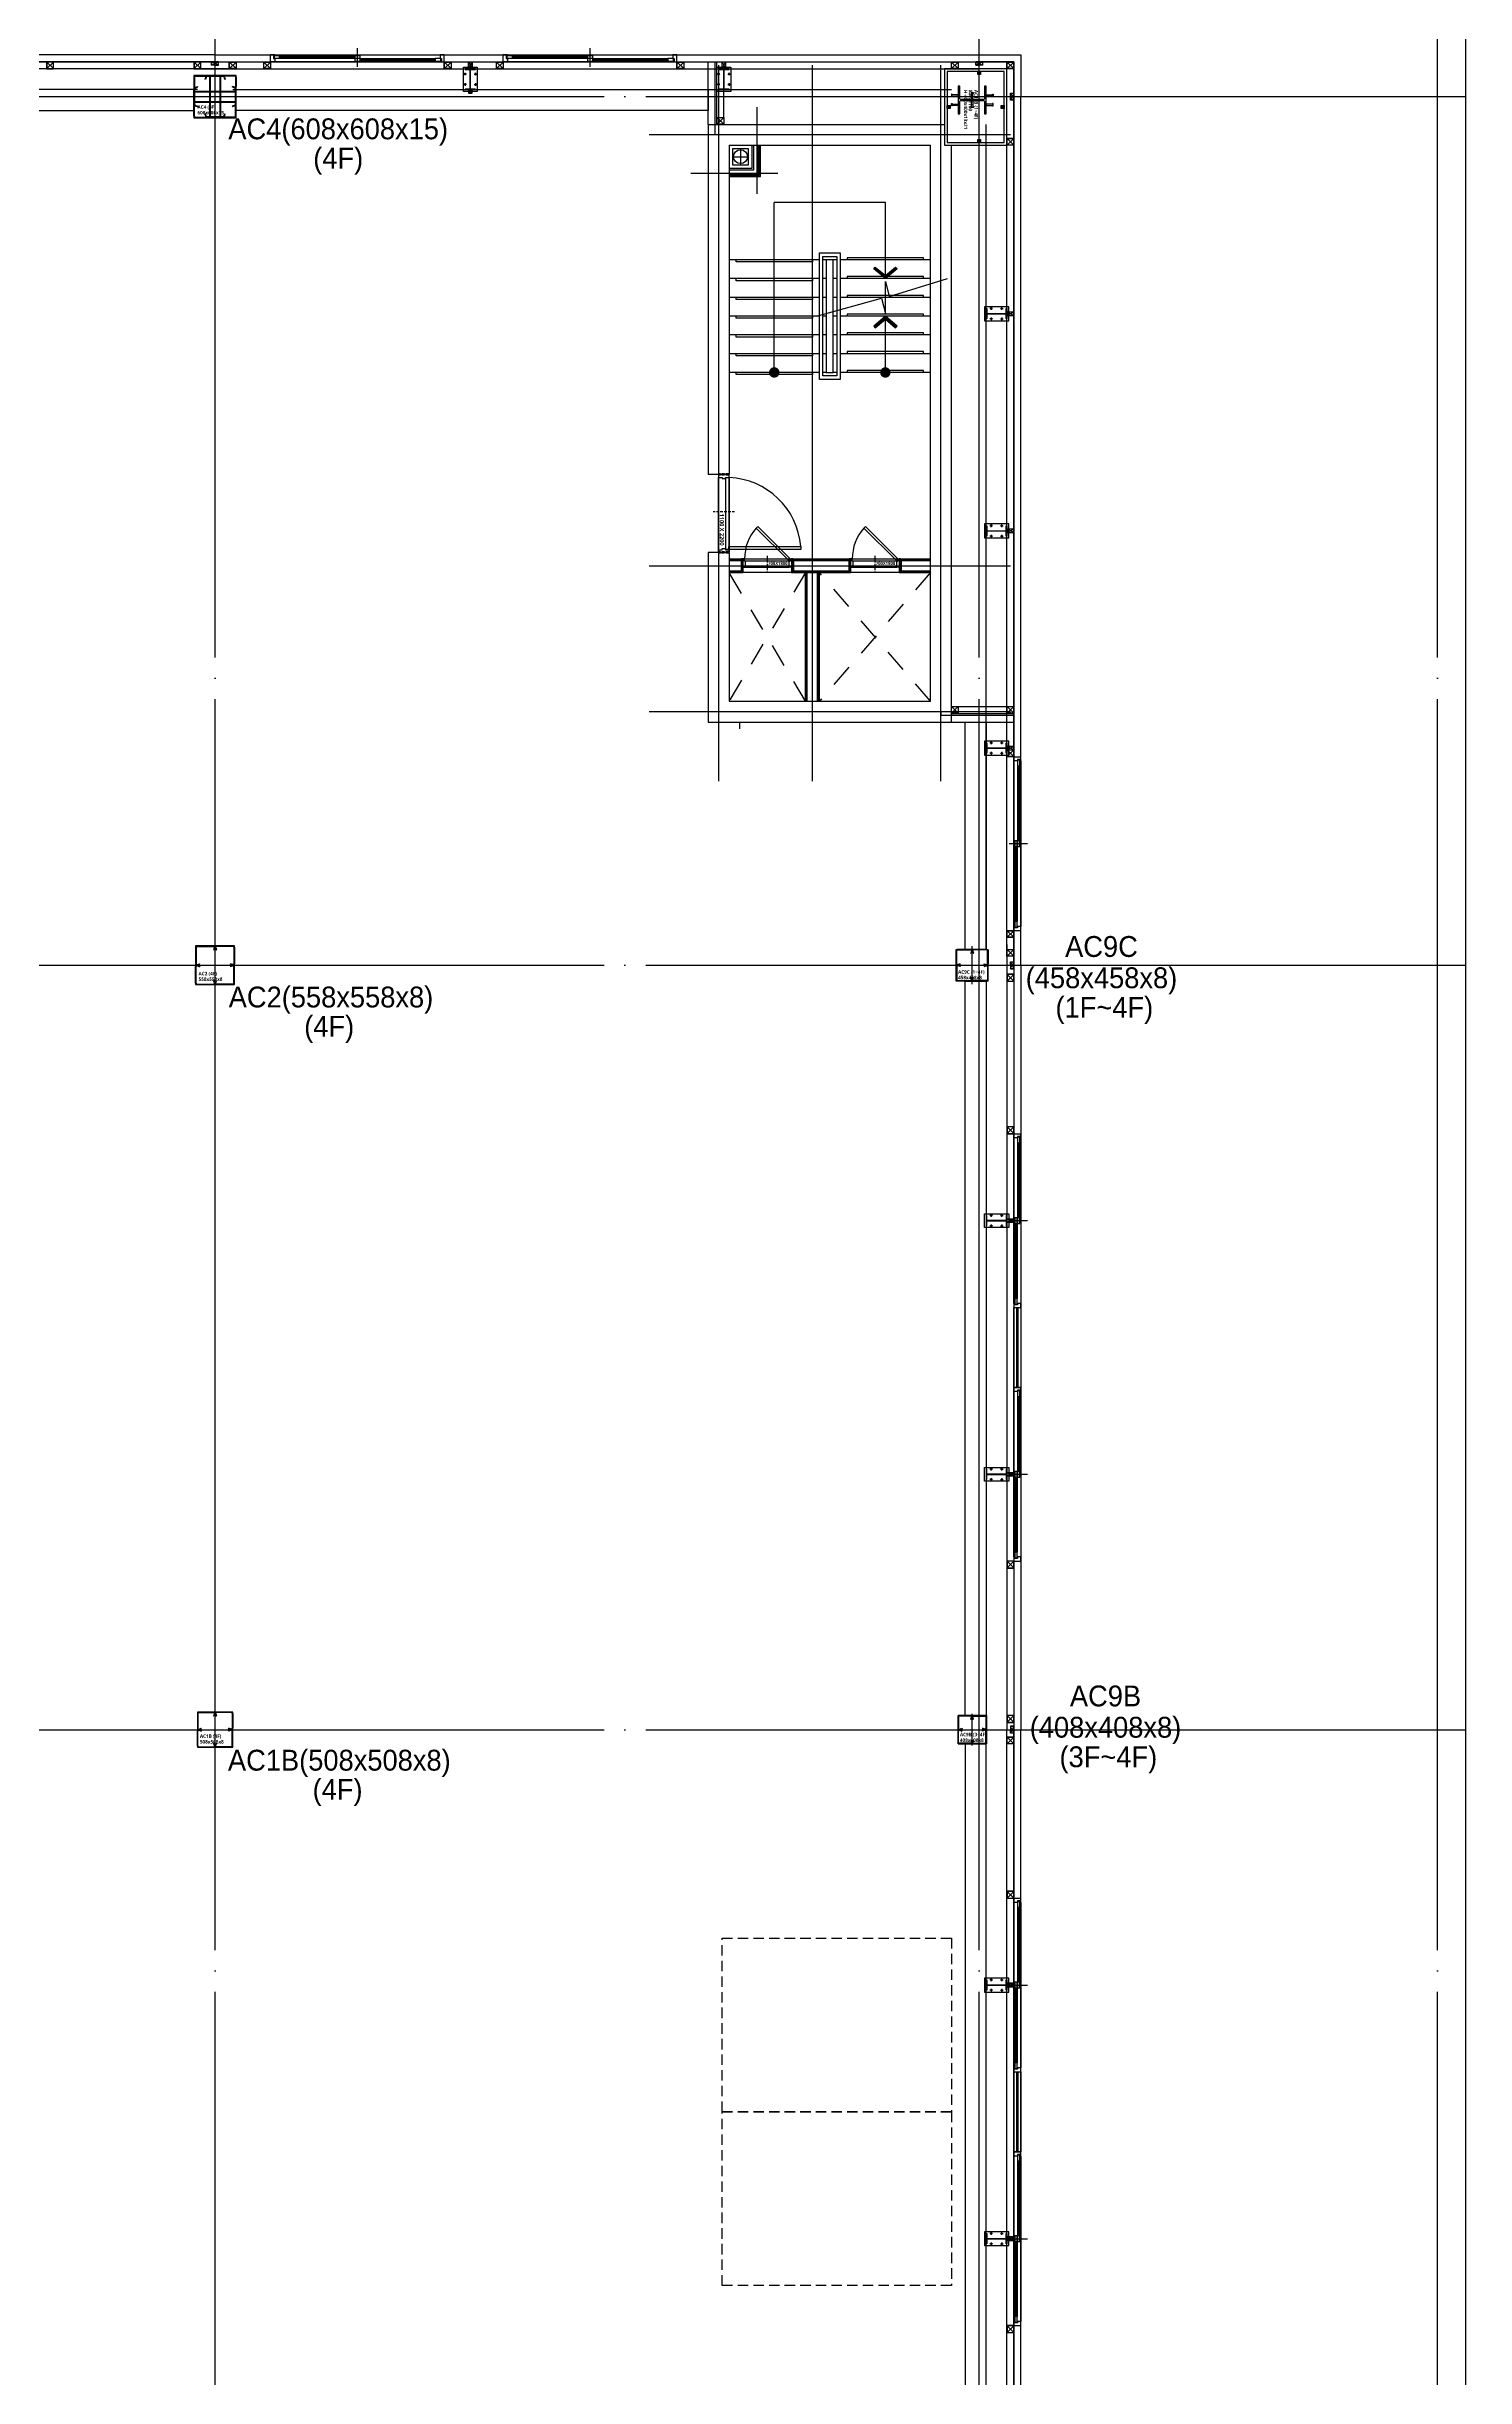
# Model space of a CAD drawing. Header units: millimetres. Extents: x -47382 to 204618, y -51045 to 127155.
# Drawn here: x 121575 to 142000, y 31051 to 64590 of the extents above; entities that cross this region are included whole.
import ezdxf
from ezdxf.enums import TextEntityAlignment as Align

# ---------------------------------------------------------------- set-up
doc = ezdxf.new("R2010")
doc.units = ezdxf.units.MM
doc.header["$LTSCALE"] = 300
doc.header["$MEASUREMENT"] = 0
for name, pattern in [('CEN', [62, 60, -1, 0, -1]), ('DASHED', [0.75, 0.5, -0.25]), ('HID', [2, 1.1, -0.9]), ('HIDDEN2', [0.1875, 0.125, -0.0625])]:
    doc.linetypes.add(name, pattern=pattern)
doc.layers.get('0').update_dxf_attribs({"linetype": 'CONTINUOUS'})
doc.layers.get('Defpoints').update_dxf_attribs({"color": 153, "linetype": 'CONTINUOUS'})
for name, color, linetype in [('1', 7, 'CONTINUOUS'), ('6', 6, 'CONTINUOUS'), ('A-CEN', 1, 'CEN'), ('A-CODE-DRAIN', 6, 'CONTINUOUS'), ('A-DOOR', 4, 'CONTINUOUS'), ('A-DOOR-JAMB', 4, 'CONTINUOUS'), ('A-DOOR-SILL', 8, 'CONTINUOUS'), ('A-DOOR-SWING', 8, 'CONTINUOUS'), ('A-FLOR-FLIN-TYP2', 8, 'CONTINUOUS'), ('A-FLOR-GW', 6, 'CONTINUOUS'), ('A-FLOR-PANL', 6, 'CONTINUOUS'), ('A-FLOR-STRA-ETC', 7, 'CONTINUOUS'), ('A-FLOR-STRA-MAIN', 4, 'CONTINUOUS'), ('A-FLOR-STRA-SUB', 9, 'CONTINUOUS'), ('A-FLOR-STUD', 9, 'CONTINUOUS'), ('A-PS-HID', 5, 'HID'), ('A-ST-AXIS-CEN', 252, 'CEN'), ('A-ST-COL', 2, 'CONTINUOUS'), ('A-ST-CONC', 2, 'CONTINUOUS'), ('A-WALL-DRY1', 7, 'CONTINUOUS'), ('A-WIN', 4, 'CONTINUOUS'), ('Bound', 9, 'CONTINUOUS'), ('SS-PLATE', 32, 'CONTINUOUS'), ('STEEL', 2, 'CONTINUOUS'), ('XREF-PLAN$0$A-STEEL', 7, 'CONTINUOUS'), ('저온단열', 160, 'CONTINUOUS'), ('지게차충전대', 7, 'DASHED'), ('충돌방지대 IN', 4, 'CONTINUOUS')]:
    doc.layers.add(name, color=color, linetype=linetype)
doc.layers.add('A-ANNO-NPLT', color=129, linetype='CONTINUOUS', plot=False)
doc.layers.add('Defpoint', color=161, linetype='CONTINUOUS', plot=False)
doc.layers.add('가는선', color=5, linetype='CONTINUOUS', lineweight=9)
doc.layers.add('보조근', color=7, linetype='CONTINUOUS', lineweight=0)
doc.styles.add('SH_대대리576', font='NanumGothicBold.ttf')
doc.styles.add('SHP-나눔bo', font='')
doc.styles.add('돋움', font='')
doc.styles.get('SHP-나눔bo').set_extended_font_data('NanumGothic', bold=True)
doc.styles.get('돋움').set_extended_font_data('Dotum')

# ---------------------------------------------------------------- blocks, each defined once
blk = doc.blocks.new('XR-평면도$0$8F-PLAN$0$arrow2')
at = {"color": 8}
blk.add_lwpolyline([(0, 0.87), (0.74, 0), (0, -0.87), (0.15, -1), (1, 0), (0.15, 1)], close=True, dxfattribs=at)
for points in [[(0, 0.87), (0.15, 1), (0.74, 0), (1, 0)], [(0.74, 0), (1, 0), (0, -0.87), (0.15, -1)]]:
    blk.add_solid(points, dxfattribs=at)
blk = doc.blocks.new('G$C3E142F4A')
at = {"layer": 'A-ANNO-NPLT', "linetype": 'HIDDEN2'}
for p, q in [((462, 740), (462, 720)), ((462, 740), (582, 740)), ((462, 730), (582, 730)), ((462, 720), (582, 720)), ((472, 740), (472, 720)), ((562, 740), (562, 720)), ((582, 740), (582, 720)), ((422, 370), (660, 370)), ((462, 20), (462, 0)), ((462, 20), (582, 20)), ((462, 10), (582, 10)), ((462, 0), (582, 0)), ((472, 20), (472, 0)), ((562, 20), (562, 0)), ((582, 20), (582, 0))]:
    blk.add_line(p, q, dxfattribs=at)
at = {"layer": 'A-ANNO-NPLT', "linetype": 'ByBlock'}
blk.add_lwpolyline([(462, 697), (497, 697), (497, 43), (462, 43)], close=True, dxfattribs=at)
at = {"layer": 'A-DOOR', "linetype": 'ByBlock'}
for p, q in [((0, 235), (462, 697)), ((21, 212), (484, 675)), ((462, 697), (462, 720)), ((462, 720), (582, 720)), ((462, 697), (484, 675)), ((497, 697), (462, 697)), ((497, 685), (497, 697)), ((582, 685), (497, 685)), ((582, 720), (582, 685))]:
    blk.add_line(p, q, dxfattribs=at)
blk.add_lwpolyline([(0, 235), (21, 212)], dxfattribs=at)
at = {"layer": 'A-DOOR-JAMB'}
for p, q in [((497, 43), (462, 43)), ((462, 43), (462, 20)), ((472, 20), (582, 20)), ((497, 55), (497, 43)), ((582, 55), (497, 55)), ((582, 20), (582, 55))]:
    blk.add_line(p, q, dxfattribs=at)
at = {"layer": 'A-DOOR-SILL'}
blk.add_line((582, 38), (582, 685), dxfattribs=at)
at = {"layer": 'A-DOOR-SWING'}
blk.add_arc((465, 711), 668, 228.3916, 269.7655, dxfattribs=at)
at = {"layer": 'A-ANNO-NPLT', "linetype": 'ByBlock', "style": 'SHP-나눔bo'}
blk.add_text('700X1800', height=45, rotation=90, dxfattribs=at).set_placement((552, 522), align=Align.CENTER)
blk = doc.blocks.new('A$C0e376f74')
at = {"layer": 'A-ANNO-NPLT', "linetype": 'HIDDEN2'}
for p, q in [((-20, 140), (-20, 10)), ((0, 140), (-20, 140)), ((0, 120), (-20, 120)), ((0, 30), (-20, 30)), ((0, 10), (-20, 10)), ((-10, 140), (-10, 10)), ((0, 140), (0, 10)), ((525, 230), (525, -80)), ((1100, 140), (1120, 140)), ((1100, 140), (1100, 10)), ((1100, 120), (1120, 120)), ((1100, 30), (1120, 30)), ((1100, 10), (1120, 10)), ((1110, 140), (1110, 10)), ((1120, 140), (1120, 10))]:
    blk.add_line(p, q, dxfattribs=at)
at = {"layer": 'A-ANNO-NPLT', "linetype": 'ByBlock'}
blk.add_lwpolyline([(1067, 102), (33, 102), (33, 147), (1067, 147)], close=True, dxfattribs=at)
at = {"layer": 'A-DOOR', "linetype": 'ByBlock'}
blk.add_lwpolyline([(1067, 1181), (1067, 147), (1022, 147), (1022, 1181)], close=True, dxfattribs=at)
at = {"layer": 'A-DOOR-JAMB'}
for points in [[(0, 20), (0, 0), (30, 0), (30, 50), (45, 50), (45, 100), (30, 100), (30, 150), (0, 150), (0, 130)], [(1100, 20), (1100, 0), (1070, 0), (1070, 50), (1055, 50), (1055, 100), (1070, 100), (1070, 150), (1100, 150), (1100, 130)]]:
    blk.add_lwpolyline(points, dxfattribs=at)
at = {"layer": 'A-DOOR-SILL'}
for p, q in [((30, 150), (1070, 150)), ((1070, 0), (30, 0))]:
    blk.add_line(p, q, dxfattribs=at)
at = {"layer": 'A-DOOR-SWING'}
blk.add_arc((1107, 109), 1075, 94.5299, 177.8035, dxfattribs=at)
at = {"layer": 'A-ANNO-NPLT', "linetype": 'ByBlock', "style": 'SHP-나눔bo'}
blk.add_text('1100 X 2200', height=60, dxfattribs=at).set_placement((781, 16), align=Align.CENTER)
blk = doc.blocks.new('43')
at = {"layer": 'A-CEN'}
for p, q in [((-3350, 850), (-3350, -9450)), ((-2000, -9450), (-2000, 850)), ((-150, -9450), (-150, 850)), ((850, -150), (-4350, -150)), ((-4350, -6350), (850, -6350)), ((-4350, -6350), (850, -6350)), ((-2000, -9450), (-2000, -6050)), ((-4350, -8450), (850, -8450))]:
    blk.add_line(p, q, dxfattribs=at)
at = {"layer": 'A-FLOR-FLIN-TYP2'}
for p, q in [((-2300, -6450), (-3000, -6450)), ((-750, -6450), (-1450, -6450))]:
    blk.add_line(p, q, dxfattribs=at)
at = {"layer": 'A-FLOR-STRA-ETC'}
for p, q in [((-950, -1125), (-2550, -1125)), ((-2550, -3570), (-2550, -1125)), ((-950, -2220), (-950, -1125)), ((-950, -3570), (-950, -2760))]:
    blk.add_line(p, q, dxfattribs=at)
blk.add_lwpolyline([(-1943, -2760), (-1004, -2502), (-950, -2719), (-950, -2261), (-897, -2475), (-57, -2218)], dxfattribs=at)
at = {"layer": 'A-FLOR-STRA-ETC', "const_width": 75}
for points in [[(-2550, -3607, -1), (-2550, -3532, -1)], [(-950, -3607, -1), (-950, -3532, -1)]]:
    blk.add_lwpolyline(points, format="xyb", close=True, dxfattribs=at)
at = {"layer": 'A-FLOR-STRA-MAIN'}
for p, q in [((-1900, -1950), (-3200, -1950)), ((-1800, -1950), (-1850, -1950)), ((-1650, -1950), (-1700, -1950)), ((-300, -1950), (-1600, -1950)), ((-1900, -2220), (-3200, -2220)), ((-1800, -2220), (-1850, -2220)), ((-1650, -2220), (-1700, -2220)), ((-300, -2220), (-1600, -2220)), ((-1900, -2490), (-3200, -2490)), ((-1800, -2490), (-1850, -2490)), ((-1650, -2490), (-1700, -2490)), ((-300, -2490), (-1600, -2490)), ((-1900, -2760), (-3200, -2760)), ((-1800, -2760), (-1850, -2760)), ((-1650, -2760), (-1700, -2760)), ((-300, -2760), (-1600, -2760)), ((-1900, -3030), (-3200, -3030)), ((-1900, -3300), (-3200, -3300)), ((-1800, -3030), (-1850, -3030)), ((-1800, -3300), (-1850, -3300)), ((-1650, -3030), (-1700, -3030)), ((-1650, -3300), (-1700, -3300)), ((-300, -3030), (-1600, -3030)), ((-300, -3300), (-1600, -3300)), ((-1900, -3570), (-3200, -3570)), ((-1800, -3570), (-1850, -3570)), ((-1650, -3570), (-1700, -3570)), ((-300, -3570), (-1600, -3570))]:
    blk.add_line(p, q, dxfattribs=at)
blk.add_lwpolyline([(-1800, -3570), (-1700, -3570), (-1700, -1950), (-1800, -1950)], close=True, dxfattribs=at)
at = {"layer": 'A-FLOR-STRA-SUB', "color": 250}
for points in [[(-2000, -1950), (-2000, -1980), (-3100, -1980), (-3100, -1950)], [(-400, -1950), (-400, -1920), (-1500, -1920), (-1500, -1950)], [(-2000, -2220), (-2000, -2250), (-3100, -2250), (-3100, -2220)], [(-400, -2220), (-400, -2190), (-1500, -2190), (-1500, -2220)], [(-2000, -2490), (-2000, -2520), (-3100, -2520), (-3100, -2490)], [(-400, -2490), (-400, -2460), (-1500, -2460), (-1500, -2490)], [(-2000, -2760), (-2000, -2790), (-3100, -2790), (-3100, -2760)], [(-400, -2760), (-400, -2730), (-1500, -2730), (-1500, -2760)], [(-400, -3030), (-400, -3000), (-1500, -3000), (-1500, -3030)], [(-2000, -3030), (-2000, -3060), (-3100, -3060), (-3100, -3030)], [(-2000, -3300), (-2000, -3330), (-3100, -3330), (-3100, -3300)], [(-400, -3300), (-400, -3270), (-1500, -3270), (-1500, -3300)], [(-2000, -3570), (-2000, -3600), (-3100, -3600), (-3100, -3570)], [(-400, -3570), (-400, -3540), (-1500, -3540), (-1500, -3570)]]:
    blk.add_lwpolyline(points, dxfattribs=at)
at = {"layer": 'A-FLOR-STRA-SUB'}
for points in [[(-1600, -3670), (-1900, -3670), (-1900, -1850), (-1600, -1850)], [(-1650, -3620), (-1850, -3620), (-1850, -1900), (-1650, -1900)]]:
    blk.add_lwpolyline(points, close=True, dxfattribs=at)
at = {"layer": 'A-PS-HID'}
for p, q in [((-2100, -8300), (-3200, -6450)), ((-2100, -6450), (-3200, -8300)), ((-300, -8300), (-1900, -6450)), ((-300, -6450), (-1900, -8300))]:
    blk.add_line(p, q, dxfattribs=at)
at = {"layer": 'A-ST-CONC'}
for p, q in [((-3500, 0), (-100, 0)), ((-3500, 0), (-3500, -5040)), ((-3200, -300), (-300, -300)), ((-3200, -300), (-3200, -5040)), ((-300, -8300), (-300, -300)), ((0, -8600), (0, -300)), ((-3200, -5040), (-3500, -5040)), ((-3500, -6160), (-3500, -8600)), ((-3200, -6160), (-3500, -6160)), ((-3200, -6160), (-3200, -8300)), ((-3200, -8300), (-300, -8300)), ((-3500, -8600), (0, -8600))]:
    blk.add_line(p, q, dxfattribs=at)
at = {"layer": 'A-WALL-DRY1'}
for p, q in [((-3200, -6250), (-3000, -6250)), ((-3200, -6262), (-3012, -6262)), ((-3200, -6275), (-3025, -6275)), ((-3025, -6275), (-3025, -6425)), ((-3012, -6262), (-3012, -6438)), ((-3000, -6250), (-3000, -6450)), ((-2300, -6250), (-2300, -6450)), ((-2300, -6250), (-1450, -6250)), ((-2288, -6262), (-2288, -6438)), ((-2288, -6262), (-1462, -6262)), ((-2275, -6275), (-2275, -6425)), ((-2275, -6275), (-1475, -6275)), ((-1475, -6275), (-1475, -6425)), ((-1462, -6262), (-1462, -6438)), ((-1450, -6250), (-1450, -6450)), ((-750, -6250), (-300, -6250)), ((-750, -6250), (-750, -6450)), ((-738, -6262), (-300, -6262)), ((-738, -6262), (-738, -6438)), ((-725, -6275), (-300, -6275)), ((-725, -6275), (-725, -6425)), ((-3200, -6425), (-3025, -6425)), ((-3200, -6438), (-3012, -6438)), ((-3200, -6450), (-3000, -6450)), ((-2300, -6450), (-1450, -6450)), ((-2288, -6438), (-1462, -6438)), ((-2275, -6425), (-1475, -6425)), ((-2100, -8300), (-2100, -6450)), ((-2088, -8300), (-2088, -6450)), ((-2075, -8300), (-2075, -6450)), ((-1925, -8300), (-1925, -6450)), ((-1912, -8300), (-1912, -6450)), ((-1900, -8300), (-1900, -6450)), ((-750, -6450), (-300, -6450)), ((-738, -6438), (-300, -6438)), ((-725, -6425), (-300, -6425))]:
    blk.add_line(p, q, dxfattribs=at)
at = {"rotation": 270}
for p in [(-3020, -5788), (-1470, -5788)]:
    blk.add_blockref('G$C3E142F4A', p, dxfattribs=at)
at = {"layer": 'A-DOOR', "rotation": 270}
blk.add_blockref('A$C0e376f74', (-3350, -5050), dxfattribs=at)
at = {"layer": 'A-FLOR-STRA-ETC', "extrusion": (0, 0, -1), "xscale": 166.9148302599861, "yscale": 167.8920954242349, "zscale": -166.9148302599861, "rotation": 270.0000170093786}
blk.add_blockref('XR-평면도$0$8F-PLAN$0$arrow2', (950, -2053), dxfattribs=at)
at = {"layer": 'A-FLOR-STRA-ETC', "xscale": 166.9148302599861, "yscale": 167.8920954242349, "zscale": 166.9148302599861, "rotation": 90.00001700937857}
blk.add_blockref('XR-평면도$0$8F-PLAN$0$arrow2', (-950, -2927), dxfattribs=at)
blk = doc.blocks.new('A$C284E115B')
at = {"layer": 'A-FLOR-STUD'}
for p, q in [((2, 48, -103000), (98, 2, -103000)), ((2, 2, -103000), (98, 48, -103000))]:
    blk.add_line(p, q, dxfattribs=at)
at = {"layer": 'A-FLOR-STUD', "elevation": -103000}
for points in [[(0, 50), (100, 50), (100, 0), (0, 0)], [(2, 48), (98, 48), (98, 2), (2, 2)]]:
    blk.add_lwpolyline(points, close=True, dxfattribs=at)
blk = doc.blocks.new('BOLT')
at = {"layer": '1', "color": 251}
for p, q in [((-21, 0), (21, 0)), ((0, -21), (0, 21))]:
    blk.add_line(p, q, dxfattribs=at)
at = {"layer": '6', "color": 251}
blk.add_circle((0, 0), 11, dxfattribs=at)
blk = doc.blocks.new('WC2_BP')
at = {"layer": 'SS-PLATE', "color": 251, "ltscale": 0.05}
blk.add_lwpolyline([(-175, -100), (175, -100), (175, 100), (-175, 100)], close=True, dxfattribs=at)
at = {"linetype": 'HID', "yscale": 0.909090909090909, "zscale": 0.909090909090909}
for p, xscale in [((-75, 75), -0.909090909090909), ((75, 75), 0.909090909090909)]:
    blk.add_blockref('BOLT', p, dxfattribs=dict(at, xscale=xscale))
at = {"linetype": 'HID', "yscale": 0.909090909090909, "zscale": 0.909090909090909, "rotation": 180}
for p, xscale in [((-75, -75), 0.909090909090909), ((75, -75), -0.909090909090909)]:
    blk.add_blockref('BOLT', p, dxfattribs=dict(at, xscale=xscale))
blk = doc.blocks.new('H-300X150X6_5X9')
at = {"layer": 'Defpoint'}
for p, q in [((-3.25, 0), (3.25, 0)), ((0, -150), (0, 150))]:
    blk.add_line(p, q, dxfattribs=at)
at = {"layer": 'STEEL'}
blk.add_lwpolyline([(-75, -150), (-75, -141), (-16.25, -141, 0.41421356), (-3.25, -128), (-3.25, 128, 0.41421356), (-16.25, 141), (-75, 141), (-75, 150), (75, 150), (75, 141), (16.25, 141, 0.41421356), (3.25, 128), (3.25, -128, 0.41421356), (16.25, -141), (75, -141), (75, -150)], format="xyb", close=True, dxfattribs=at)
at = {"layer": 'SS-PLATE', "color": 251, "ltscale": 0.05, "rotation": 90}
blk.add_blockref('WC2_BP', (0, 0), dxfattribs=at)
blk = doc.blocks.new('A$C2E56680A')
blk.add_blockref('A$C284E115B', (0, 50))
at = {"layer": 'STEEL', "xscale": -1, "rotation": 89.99999999999999}
blk.add_blockref('H-300X150X6_5X9', (250, 75, -103000), dxfattribs=at)
blk = doc.blocks.new('3-11000')
at = {"layer": 'A-FLOR-FLIN-TYP2'}
for p, q in [((200, -300, -103000), (200, 11000, -103000)), ((500, 254, -103496), (500, 10600, -952))]:
    blk.add_line(p, q, dxfattribs=at)
at = {"layer": 'A-FLOR-GW'}
for p, q in [((0, 0, -103000), (0, 11000, -103000)), ((100, 0, -103000), (100, 11000, -103000))]:
    blk.add_line(p, q, dxfattribs=at)
for p in [(100, 7250), (100, 3600)]:
    blk.add_blockref('A$C2E56680A', p)
blk = doc.blocks.new('A$C02DD68EE')
at = {"layer": 'A-FLOR-STUD'}
for p, q in [((125, 11000, -103000), (102, 10952, -103000)), ((125, 11000, -103000), (148, 10952, -103000)), ((102, 48, -103000), (125, 0, -103000)), ((148, 48, -103000), (125, 0, -103000))]:
    blk.add_line(p, q, dxfattribs=at)
at = {"layer": 'A-FLOR-STUD', "elevation": -103000}
for points in [[(100, 11000), (100, 10950), (150, 10950), (150, 11000)], [(102, 11000), (102, 10952), (148, 10952), (148, 11000)], [(150, 0), (150, 50), (100, 50), (100, 0)], [(148, 0), (148, 48), (102, 48), (102, 0)]]:
    blk.add_lwpolyline(points, dxfattribs=at)
blk.add_blockref('3-11000', (0, 0))
blk = doc.blocks.new('A$C6CC9239A')
at = {"layer": 'A-FLOR-STUD'}
for p, q in [((2, 2, -103000), (48, 48, -103000)), ((2, 48, -103000), (48, 2, -103000))]:
    blk.add_line(p, q, dxfattribs=at)
at = {"layer": 'A-FLOR-STUD', "elevation": -103000}
for points in [[(0, 0), (50, 0), (50, 50), (0, 50)], [(2, 2), (48, 2), (48, 48), (2, 48)]]:
    blk.add_lwpolyline(points, close=True, dxfattribs=at)
blk = doc.blocks.new('A$C24e0f5df')
at = {"layer": 'A-FLOR-FLIN-TYP2'}
for p, q in [((200, 229), (200, 12100)), ((500, 229), (500, 12100))]:
    blk.add_line(p, q, dxfattribs=at)
at = {"layer": 'A-FLOR-GW'}
for p, q in [((0, 0), (0, 12500)), ((100, 0), (100, 12500))]:
    blk.add_line(p, q, dxfattribs=at)
at = {"layer": 'A-FLOR-STUD'}
for p, q in [((125, 12500), (102, 12452)), ((125, 12500), (148, 12452)), ((102, 48), (125, 0)), ((148, 48), (125, 0))]:
    blk.add_line(p, q, dxfattribs=at)
for points in [[(100, 12500), (100, 12450), (150, 12450), (150, 12500)], [(102, 12500), (102, 12452), (148, 12452), (148, 12500)], [(150, 0), (150, 50), (100, 50), (100, 0)], [(148, 0), (148, 48), (102, 48), (102, 0)]]:
    blk.add_lwpolyline(points, dxfattribs=at)
for p in [(100, 9300, 103000), (100, 6175, 103000), (100, 3050, 103000)]:
    blk.add_blockref('A$C2E56680A', p)
blk = doc.blocks.new('pw2700')
at = {"layer": 'A-WIN'}
for p, q in [((-2525, 0), (-2525, 100)), ((-2465, 100), (-2525, 100)), ((-2465, 0), (-2525, 0)), ((-2465, 91), (-2485, 91)), ((-2485, 91), (-2485, 50)), ((-2485, 50), (-2465, 50)), ((-2395, 88), (-2475, 88)), ((-2475, 88), (-2475, 53)), ((-2475, 53), (-2395, 53)), ((-2465, 100), (-85, 100)), ((-2465, 100), (-2465, 91)), ((-2465, 50), (-2465, 0)), ((-85, 0), (-2465, 0)), ((-2395, 88), (-1315, 88)), ((-2395, 53), (-2395, 88)), ((-2395, 71), (-1315, 71)), ((-2395, 53), (-1315, 53)), ((-1235, 88), (-1315, 88)), ((-1315, 88), (-1315, 53)), ((-1315, 53), (-1235, 53)), ((-1235, 47), (-1315, 47)), ((-1315, 47), (-1315, 12)), ((-1315, 12), (-1235, 12)), ((-1275, -70), (-1275, 195)), ((-1235, 53), (-1235, 88)), ((-1235, 47), (-155, 47)), ((-1235, 12), (-1235, 47)), ((-1235, 30), (-155, 30)), ((-1235, 12), (-155, 12)), ((-75, 47), (-155, 47)), ((-155, 47), (-155, 12)), ((-155, 12), (-75, 12)), ((-25, 100), (-85, 100)), ((-85, 100), (-85, 50)), ((-85, 50), (-65, 50)), ((-65, 9), (-85, 9)), ((-85, 9), (-85, 0)), ((-85, 0), (-25, 0)), ((-75, 12), (-75, 47)), ((-65, 50), (-65, 9)), ((-25, 0), (-25, 100)), ((-25, 50), (1125, 50)), ((1125, 0), (1125, 100)), ((1185, 100), (1125, 100)), ((1185, 0), (1125, 0)), ((1185, 91), (1165, 91)), ((1165, 91), (1165, 50)), ((1165, 50), (1185, 50)), ((1255, 88), (1175, 88)), ((1175, 88), (1175, 53)), ((1175, 53), (1255, 53)), ((1185, 100), (3565, 100)), ((1185, 100), (1185, 91)), ((1185, 50), (1185, 0)), ((3565, 0), (1185, 0)), ((1255, 88), (2335, 88)), ((1255, 53), (1255, 88)), ((1255, 71), (2335, 71)), ((1255, 53), (2335, 53)), ((2415, 88), (2335, 88)), ((2335, 88), (2335, 53)), ((2335, 53), (2415, 53)), ((2415, 47), (2335, 47)), ((2335, 47), (2335, 12)), ((2335, 12), (2415, 12)), ((2375, -70), (2375, 195)), ((2415, 53), (2415, 88)), ((2415, 47), (3495, 47)), ((2415, 12), (2415, 47)), ((2415, 30), (3495, 30)), ((2415, 12), (3495, 12)), ((3575, 47), (3495, 47)), ((3495, 47), (3495, 12)), ((3495, 12), (3575, 12)), ((3625, 100), (3565, 100)), ((3565, 100), (3565, 50)), ((3565, 50), (3585, 50)), ((3585, 9), (3565, 9)), ((3565, 9), (3565, 0)), ((3565, 0), (3625, 0)), ((3575, 12), (3575, 47)), ((3585, 50), (3585, 9)), ((3625, 0), (3625, 100))]:
    blk.add_line(p, q, dxfattribs=at)
blk.add_lwpolyline([(-25, 0), (-25, 100), (1125, 100), (1125, 0)], close=True, dxfattribs=at)
at = {"layer": '가는선'}
for p, q in [((-25, 62), (1125, 62)), ((-25, 38), (1125, 38))]:
    blk.add_line(p, q, dxfattribs=at)
blk = doc.blocks.new('G$C6B37D6A0')
at = {"layer": 'A-WIN'}
for p, q in [((70, 2440), (70, 2500)), ((70, 2500), (170, 2500)), ((70, 2440), (70, 60)), ((79, 2440), (70, 2440)), ((120, 2460), (79, 2460)), ((79, 2460), (79, 2440)), ((82, 2370), (82, 2450)), ((82, 2450), (117, 2450)), ((82, 1290), (82, 2370)), ((117, 2370), (82, 2370)), ((99, 1290), (99, 2370)), ((117, 2450), (117, 2370)), ((117, 1290), (117, 2370)), ((120, 2440), (120, 2460)), ((170, 2440), (120, 2440)), ((170, 2500), (170, 2440)), ((170, 60), (170, 2440)), ((0, 1250), (265, 1250)), ((82, 1210), (82, 1290)), ((82, 1290), (117, 1290)), ((117, 1210), (82, 1210)), ((117, 1290), (117, 1210)), ((123, 1210), (123, 1290)), ((123, 1290), (158, 1290)), ((123, 130), (123, 1210)), ((158, 1210), (123, 1210)), ((140, 130), (140, 1210)), ((158, 1290), (158, 1210)), ((158, 130), (158, 1210)), ((120, 60), (70, 60)), ((70, 60), (70, 0)), ((70, 0), (170, 0)), ((120, 40), (120, 60)), ((161, 40), (120, 40)), ((123, 50), (123, 130)), ((123, 130), (158, 130)), ((158, 50), (123, 50)), ((158, 130), (158, 50)), ((170, 60), (161, 60)), ((161, 60), (161, 40)), ((170, 60), (170, 0))]:
    blk.add_line(p, q, dxfattribs=at)
blk = doc.blocks.new('G$CE0568444')
at = {"layer": 'A-WIN'}
for p, q in [((0, 70, -103000), (0, 170, -103000)), ((60, 170, -103000), (0, 170, -103000)), ((60, 70, -103000), (0, 70, -103000)), ((60, 161, -103000), (40, 161, -103000)), ((40, 161, -103000), (40, 120, -103000)), ((40, 120, -103000), (60, 120, -103000)), ((130, 158, -103000), (50, 158, -103000)), ((50, 158, -103000), (50, 123, -103000)), ((50, 123, -103000), (130, 123, -103000)), ((60, 170, -103000), (2440, 170, -103000)), ((60, 170, -103000), (60, 161, -103000)), ((60, 120, -103000), (60, 70, -103000)), ((2440, 70, -103000), (60, 70, -103000)), ((130, 158, -103000), (1210, 158, -103000)), ((130, 123, -103000), (130, 158, -103000)), ((130, 140, -103000), (1210, 140, -103000)), ((130, 123, -103000), (1210, 123, -103000)), ((1290, 158, -103000), (1210, 158, -103000)), ((1210, 158, -103000), (1210, 123, -103000)), ((1210, 123, -103000), (1290, 123, -103000)), ((1290, 117, -103000), (1210, 117, -103000)), ((1210, 117, -103000), (1210, 82, -103000)), ((1210, 82, -103000), (1290, 82, -103000)), ((1250, 0, -103000), (1250, 265, -103000)), ((1290, 123, -103000), (1290, 158, -103000)), ((1290, 117, -103000), (2370, 117, -103000)), ((1290, 82, -103000), (1290, 117, -103000)), ((1290, 99, -103000), (2370, 99, -103000)), ((1290, 82, -103000), (2370, 82, -103000)), ((2450, 117, -103000), (2370, 117, -103000)), ((2370, 117, -103000), (2370, 82, -103000)), ((2370, 82, -103000), (2450, 82, -103000)), ((2500, 170, -103000), (2440, 170, -103000)), ((2440, 170, -103000), (2440, 120, -103000)), ((2440, 120, -103000), (2460, 120, -103000)), ((2460, 79, -103000), (2440, 79, -103000)), ((2440, 79, -103000), (2440, 70, -103000)), ((2440, 70, -103000), (2500, 70, -103000)), ((2450, 82, -103000), (2450, 117, -103000)), ((2460, 120, -103000), (2460, 79, -103000)), ((2500, 70, -103000), (2500, 170, -103000))]:
    blk.add_line(p, q, dxfattribs=at)
blk = doc.blocks.new('XREF-PLAN$0$각-100X100')
at = {"layer": 'XREF-PLAN$0$A-STEEL', "color": 1}
for p, q in [((-47.7, -47.7), (47.7, 47.7)), ((-47.7, 47.7), (47.7, -47.7))]:
    blk.add_line(p, q, dxfattribs=at)
at = {"layer": 'XREF-PLAN$0$A-STEEL'}
blk.add_lwpolyline([(-50, -50), (50, -50), (50, 50), (-50, 50)], close=True, dxfattribs=at)
at = {"layer": 'XREF-PLAN$0$A-STEEL', "color": 8}
blk.add_lwpolyline([(-47.7, -47.7), (47.7, -47.7), (47.7, 47.7), (-47.7, 47.7)], close=True, dxfattribs=at)
blk = doc.blocks.new('AC9B(3~4f)')
at = {"layer": 'A-ST-COL'}
for points in [[(42, 422, 0.414214), (30, 410), (30, 246, 0.520567), (46, 235), (77, 246), (80, 239), (49, 227, -0.520567), (22, 246), (22, 410, -0.414214), (42, 430), (206, 430, -0.520567), (225, 403), (213, 372), (206, 375), (217, 406, 0.520567), (206, 422)], [(410, 422, -0.414214), (422, 410), (422, 246, -0.520567), (406, 235), (375, 246), (372, 239), (403, 227, 0.520567), (430, 246), (430, 410, 0.414214), (410, 430), (246, 430, 0.520567), (227, 403), (239, 372), (246, 375), (235, 406, -0.520567), (246, 422)], [(42, 30, -0.414214), (30, 42), (30, 206, -0.520567), (46, 217), (77, 206), (80, 213), (49, 225, 0.520567), (22, 206), (22, 42, 0.414214), (42, 22), (206, 22, 0.520567), (225, 49), (213, 80), (206, 77), (217, 46, -0.520567), (206, 30)], [(410, 30, 0.414214), (422, 42), (422, 206, 0.520567), (406, 217), (375, 206), (372, 213), (403, 225, -0.520567), (430, 206), (430, 42, -0.414214), (410, 22), (246, 22, -0.520567), (227, 49), (239, 80), (246, 77), (235, 46, 0.520567), (246, 30)]]:
    blk.add_lwpolyline(points, format="xyb", close=True, dxfattribs=at)
at = {"layer": 'Bound', "color": 9, "linetype": 'Continuous'}
for p, q in [((430, 430), (22, 430)), ((22, 22), (22, 430)), ((430, 430), (430, 22)), ((22, 22), (430, 22))]:
    blk.add_line(p, q, dxfattribs=at)
at = {"layer": 'Defpoint'}
for p, q in [((226, 0), (226, 452)), ((0, 226), (452, 226))]:
    blk.add_line(p, q, dxfattribs=at)
at = {"layer": 'Defpoint', "linetype": 'Continuous', "style": 'SH_대대리576'}
for s, p in [('AC9B (3~4F)', (49, 156)), ('408x408x8', (49, 75))]:
    blk.add_text(s, height=50, dxfattribs=at).set_placement(p, align=Align.MIDDLE_LEFT)
blk = doc.blocks.new('AC9C(1~4f)')
at = {"layer": 'A-ST-COL'}
for points in [[(265, 479), (254, 448), (261, 445), (273, 476, 0.520567), (254, 503), (65, 503, 0.414214), (45, 483), (45, 294, 0.520567), (72, 275), (103, 287), (100, 294), (69, 283, -0.520567), (53, 294), (53, 483, -0.414214), (65, 495), (254, 495, -0.520567)], [(283, 479), (294, 448), (287, 445), (275, 476, -0.520567), (294, 503), (483, 503, -0.414214), (503, 483), (503, 294, -0.520567), (476, 275), (445, 287), (448, 294), (479, 283, 0.520567), (495, 294), (495, 483, 0.414214), (483, 495), (294, 495, 0.520567)], [(265, 69), (254, 100), (261, 103), (273, 72, -0.520567), (254, 45), (65, 45, -0.414214), (45, 65), (45, 254, -0.520567), (72, 273), (103, 261), (100, 254), (69, 265, 0.520567), (53, 254), (53, 65, 0.414214), (65, 53), (254, 53, 0.520567)], [(283, 69), (294, 100), (287, 103), (275, 72, 0.520567), (294, 45), (483, 45, 0.414214), (503, 65), (503, 254, 0.520567), (476, 273), (445, 261), (448, 254), (479, 265, -0.520567), (495, 254), (495, 65, -0.414214), (483, 53), (294, 53, -0.520567)]]:
    blk.add_lwpolyline(points, format="xyb", close=True, dxfattribs=at)
at = {"layer": 'Bound', "color": 9, "linetype": 'Continuous'}
for p, q in [((45, 503), (503, 503)), ((45, 45), (45, 503)), ((503, 45), (503, 503)), ((503, 45), (45, 45))]:
    blk.add_line(p, q, dxfattribs=at)
at = {"layer": 'Defpoint'}
for p, q in [((274, 0), (274, 548)), ((0, 274), (548, 274))]:
    blk.add_line(p, q, dxfattribs=at)
at = {"layer": 'Defpoint', "linetype": 'Continuous', "style": 'SH_대대리576'}
for s, p in [('AC9C (1~4F)', (70, 178)), ('458x458x8', (70, 97))]:
    blk.add_text(s, height=50, dxfattribs=at).set_placement(p, align=Align.MIDDLE_LEFT)
blk = doc.blocks.new('xbar')
at = {"layer": 'Defpoints'}
blk.add_lwpolyline([(-21, 21), (21, 21), (21, -21), (-21, -21)], close=True, dxfattribs=at)
at = {"layer": '보조근'}
for p, q in [((-21, -21), (21, 21)), ((-21, 21), (21, -21))]:
    blk.add_line(p, q, dxfattribs=at)
blk = doc.blocks.new('AC10B(1~4f)')
for points in [[(1060, -60), (1060, 760), (40, 760), (40, -60)], [(373, 590), (365, 590), (365, 600), (400, 600), (400, 590), (392, 590), (392, 500), (373, 500)], [(526, 590), (534, 590), (534, 600), (499, 600), (499, 590), (507, 590), (507, 500), (526, 500)], [(354, 310), (354, 318), (344, 318), (344, 284), (354, 284), (354, 292), (444, 292), (444, 310)], [(373, 10), (365, 10), (365, 0), (400, 0), (400, 10), (392, 10), (392, 100), (373, 100)], [(546, 310), (546, 318), (556, 318), (556, 284), (546, 284), (546, 292), (456, 292), (456, 310)], [(526, 10), (534, 10), (534, 0), (499, 0), (499, 10), (507, 10), (507, 100), (526, 100)]]:
    blk.add_lwpolyline(points, close=True)
at = {"color": 2, "linetype": 'Continuous'}
blk.add_lwpolyline([(456, 457, -0.414214), (478, 479), (650, 479), (650, 500), (250, 500), (250, 479), (422, 479, -0.414214), (444, 457), (444, 143, -0.414214), (422, 121), (250, 121), (250, 100), (650, 100), (650, 121), (478, 121, -0.414214), (456, 143)], format="xyb", close=True, dxfattribs=at)
at = {"layer": 'A-ST-COL'}
blk.add_lwpolyline([(1100, -100), (1100, 800), (0, 800), (0, -100)], close=True, dxfattribs=at)
at = {"layer": '보조근'}
for p in [(550, 739), (61, 400), (1039, 400), (550, -39)]:
    blk.add_blockref('xbar', p, dxfattribs=at)
at = {"layer": 'Defpoint', "linetype": 'Continuous', "style": 'SH_대대리576'}
for s, p in [('AC10B (1~4F)', (303, 356)), ('800x1100', (303, 275)), ('H-400x400x13x21', (303, 205))]:
    blk.add_text(s, height=50, dxfattribs=at).set_placement(p, align=Align.MIDDLE_LEFT)
blk = doc.blocks.new('AC1B(4f)')
at = {"layer": 'A-ST-COL'}
for p, q in [((20, 508), (20, 294)), ((28, 508), (28, 294)), ((40, 528), (254, 528)), ((40, 520), (254, 520)), ((265, 504), (252, 473)), ((260, 470), (252, 473)), ((273, 501), (260, 470)), ((275, 501), (288, 470)), ((283, 504), (296, 473)), ((288, 470), (296, 473)), ((508, 528), (294, 528)), ((508, 520), (294, 520)), ((520, 508), (520, 294)), ((528, 508), (528, 294)), ((20, 40), (20, 254)), ((28, 40), (28, 254)), ((40, 28), (254, 28)), ((40, 20), (254, 20)), ((44, 283), (75, 296)), ((44, 265), (75, 252)), ((47, 275), (78, 288)), ((47, 273), (78, 260)), ((78, 288), (75, 296)), ((78, 260), (75, 252)), ((260, 78), (252, 75)), ((265, 44), (252, 75)), ((273, 47), (260, 78)), ((275, 47), (288, 78)), ((283, 44), (296, 75)), ((288, 78), (296, 75)), ((508, 28), (294, 28)), ((508, 20), (294, 20)), ((470, 288), (473, 296)), ((501, 275), (470, 288)), ((501, 273), (470, 260)), ((470, 260), (473, 252)), ((504, 283), (473, 296)), ((504, 265), (473, 252)), ((520, 40), (520, 254)), ((528, 40), (528, 254))]:
    blk.add_line(p, q, dxfattribs=at)
for centre, radius, start, end in [((40, 508), 20, 90, 180), ((40, 508), 12, 90, 180), ((254, 508), 20, 340, 90), ((254, 508), 12, 340, 90), ((294, 508), 20, 90, 200), ((294, 508), 12, 90, 200), ((508, 508), 20, 0, 90), ((508, 508), 12, 0, 90), ((40, 294), 20, 180, 290), ((40, 254), 20, 70, 180), ((40, 40), 20, 180, 270), ((40, 294), 12, 180, 290), ((40, 254), 12, 70, 180), ((40, 40), 12, 180, 270), ((254, 40), 20, 270, 20), ((254, 40), 12, 270, 20), ((294, 40), 20, 160, 270), ((294, 40), 12, 160, 270), ((508, 294), 20, 250, 0), ((508, 254), 20, 0, 110), ((508, 294), 12, 250, 0), ((508, 254), 12, 0, 110), ((508, 40), 20, 270, 0), ((508, 40), 12, 270, 0)]:
    blk.add_arc(centre, radius, start, end, dxfattribs=at)
at = {"layer": 'Bound', "color": 9, "linetype": 'Continuous'}
for p, q in [((528, 528), (20, 528)), ((20, 528), (20, 20)), ((528, 20), (528, 528)), ((20, 20), (528, 20))]:
    blk.add_line(p, q, dxfattribs=at)
at = {"layer": 'Defpoint'}
for p, q in [((274, 0), (274, 548)), ((0, 274), (548, 274))]:
    blk.add_line(p, q, dxfattribs=at)
at = {"layer": 'Defpoint', "linetype": 'Continuous', "style": 'SH_대대리576'}
for s, p in [('AC1B (4F)', (56, 181)), ('508x508x8', (56, 100))]:
    blk.add_text(s, height=50, dxfattribs=at).set_placement(p, align=Align.MIDDLE_LEFT)
blk = doc.blocks.new('AC2 (4f)')
at = {"layer": 'A-ST-COL'}
for p, q in [((20, 558), (20, 319)), ((28, 558), (28, 319)), ((40, 578), (279, 578)), ((40, 570), (279, 570)), ((290, 554), (277, 523)), ((285, 520), (277, 523)), ((298, 551), (285, 520)), ((300, 551), (313, 520)), ((308, 554), (321, 523)), ((313, 520), (321, 523)), ((558, 578), (319, 578)), ((558, 570), (319, 570)), ((570, 558), (570, 319)), ((578, 558), (578, 319)), ((20, 40), (20, 279)), ((28, 40), (28, 279)), ((40, 28), (279, 28)), ((40, 20), (279, 20)), ((44, 308), (75, 321)), ((44, 290), (75, 277)), ((47, 300), (78, 313)), ((47, 298), (78, 285)), ((78, 313), (75, 321)), ((78, 285), (75, 277)), ((285, 78), (277, 75)), ((290, 44), (277, 75)), ((298, 47), (285, 78)), ((300, 47), (313, 78)), ((308, 44), (321, 75)), ((313, 78), (321, 75)), ((558, 28), (319, 28)), ((558, 20), (319, 20)), ((520, 313), (523, 321)), ((551, 300), (520, 313)), ((551, 298), (520, 285)), ((520, 285), (523, 277)), ((554, 308), (523, 321)), ((554, 290), (523, 277)), ((570, 40), (570, 279)), ((578, 40), (578, 279))]:
    blk.add_line(p, q, dxfattribs=at)
for centre, radius, start, end in [((40, 558), 20, 90, 180), ((40, 558), 12, 90, 180), ((279, 558), 20, 340, 90), ((279, 558), 12, 340, 90), ((319, 558), 20, 90, 200), ((319, 558), 12, 90, 200), ((558, 558), 20, 0, 90), ((558, 558), 12, 0, 90), ((40, 319), 20, 180, 290), ((40, 279), 20, 70, 180), ((40, 40), 20, 180, 270), ((40, 319), 12, 180, 290), ((40, 279), 12, 70, 180), ((40, 40), 12, 180, 270), ((279, 40), 20, 270, 20), ((279, 40), 12, 270, 20), ((319, 40), 20, 160, 270), ((319, 40), 12, 160, 270), ((558, 319), 20, 250, 0), ((558, 279), 20, 0, 110), ((558, 319), 12, 250, 0), ((558, 279), 12, 0, 110), ((558, 40), 20, 270, 0), ((558, 40), 12, 270, 0)]:
    blk.add_arc(centre, radius, start, end, dxfattribs=at)
at = {"layer": 'Bound', "color": 9, "linetype": 'Continuous'}
for p, q in [((578, 578), (20, 578)), ((20, 578), (20, 20)), ((578, 20), (578, 578)), ((20, 20), (578, 20))]:
    blk.add_line(p, q, dxfattribs=at)
at = {"layer": 'Defpoint'}
for p, q in [((299, 0), (299, 598)), ((0, 299), (598, 299))]:
    blk.add_line(p, q, dxfattribs=at)
at = {"layer": 'Defpoint', "linetype": 'Continuous', "style": 'SH_대대리576'}
for s, p in [('AC2 (4F)', (62, 179)), ('558x558x8', (62, 98))]:
    blk.add_text(s, height=50, dxfattribs=at).set_placement(p, align=Align.MIDDLE_LEFT)
blk = doc.blocks.new('AC4(4f)')
for points in [[(20, 449), (20, 199), (35, 199), (35, 449)], [(199, 628), (449, 628), (449, 613), (199, 613)], [(628, 199), (628, 449), (613, 449), (613, 199)], [(199, 20), (449, 20), (449, 35), (199, 35)]]:
    blk.add_hatch(color=9).paths.add_polyline_path(points)
for p, q in [((33, 403), (615, 403)), ((33, 394), (615, 394)), ((244, 615), (244, 33)), ((253, 615), (253, 33)), ((394, 615), (394, 33)), ((403, 615), (403, 33)), ((33, 254), (615, 254)), ((33, 245), (615, 245))]:
    blk.add_line(p, q)
at = {"color": 8, "linetype": 'Continuous'}
for points in [[(20, 449), (20, 199), (35, 199), (35, 449)], [(199, 628), (449, 628), (449, 613), (199, 613)], [(628, 199), (628, 449), (613, 449), (613, 199)], [(199, 20), (449, 20), (449, 35), (199, 35)]]:
    blk.add_lwpolyline(points, close=True, dxfattribs=at)
at = {"layer": 'A-ST-COL'}
for p, q in [((20, 608), (20, 469)), ((28, 608), (28, 469)), ((40, 628), (179, 628)), ((40, 620), (179, 620)), ((44, 458), (75, 471)), ((47, 450), (78, 463)), ((78, 463), (75, 471)), ((190, 604), (177, 573)), ((185, 570), (177, 573)), ((198, 601), (185, 570)), ((450, 601), (463, 570)), ((458, 604), (471, 573)), ((463, 570), (471, 573)), ((608, 628), (469, 628)), ((608, 620), (469, 620)), ((570, 463), (573, 471)), ((601, 450), (570, 463)), ((604, 458), (573, 471)), ((620, 608), (620, 469)), ((628, 608), (628, 469)), ((20, 40), (20, 179)), ((28, 40), (28, 179)), ((40, 28), (179, 28)), ((40, 20), (179, 20)), ((44, 190), (75, 177)), ((47, 198), (78, 185)), ((78, 185), (75, 177)), ((185, 78), (177, 75)), ((190, 44), (177, 75)), ((198, 47), (185, 78)), ((450, 47), (463, 78)), ((458, 44), (471, 75)), ((463, 78), (471, 75)), ((608, 28), (469, 28)), ((608, 20), (469, 20)), ((601, 198), (570, 185)), ((570, 185), (573, 177)), ((604, 190), (573, 177)), ((620, 40), (620, 179)), ((628, 40), (628, 179))]:
    blk.add_line(p, q, dxfattribs=at)
for centre, radius, start, end in [((40, 608), 20, 90, 180), ((40, 469), 20, 180, 290), ((40, 608), 12, 90, 180), ((40, 469), 12, 180, 290), ((179, 608), 20, 340, 90), ((179, 608), 12, 340, 90), ((469, 608), 20, 90, 200), ((469, 608), 12, 90, 200), ((608, 469), 20, 250, 0), ((608, 469), 12, 250, 0), ((608, 608), 20, 0, 90), ((608, 608), 12, 0, 90), ((40, 179), 20, 70, 180), ((40, 40), 20, 180, 270), ((40, 179), 12, 70, 180), ((40, 40), 12, 180, 270), ((179, 40), 20, 270, 20), ((179, 40), 12, 270, 20), ((469, 40), 20, 160, 270), ((469, 40), 12, 160, 270), ((608, 179), 20, 0, 110), ((608, 179), 12, 0, 110), ((608, 40), 20, 270, 0), ((608, 40), 12, 270, 0)]:
    blk.add_arc(centre, radius, start, end, dxfattribs=at)
at = {"layer": 'Bound', "color": 9, "linetype": 'Continuous'}
for p, q in [((628, 628), (20, 628)), ((20, 628), (20, 20)), ((628, 20), (628, 628)), ((20, 20), (628, 20))]:
    blk.add_line(p, q, dxfattribs=at)
at = {"layer": 'Defpoint'}
for p, q in [((324, 0), (324, 648)), ((0, 324), (648, 324))]:
    blk.add_line(p, q, dxfattribs=at)
at = {"layer": 'Defpoint', "linetype": 'Continuous', "style": 'SH_대대리576'}
for s, p in [('AC4 (4F)', (71, 174)), ('608x608x15', (71, 93))]:
    blk.add_text(s, height=50, dxfattribs=at).set_placement(p, align=Align.MIDDLE_LEFT)
blk = doc.blocks.new('ACT 지상4층구조평면도')
at = {"layer": 'Defpoint'}
blk.add_lwpolyline([(189382, 51045), (47382, 51045), (47382, 150416), (189382, 150416)], close=True, dxfattribs=at)
for name, p in [('AC4(4f)', (171058, 114592)), ('AC2 (4f)', (171083, 102117)), ('AC9C(1~4f)', (182008, 102142)), ('AC1B(4f)', (171108, 91142)), ('AC9B(3~4f)', (182056, 91190))]:
    blk.add_blockref(name, p)
at = {"rotation": 270}
blk.add_blockref('AC10B(1~4f)', (181982, 115316), dxfattribs=at)

msp = doc.modelspace()

# ---------------------------------------------------------------- linework, layer by layer
at = {"layer": 'A-CEN'}
for p, q in [((131800, 63721), (131800, 62471)), ((130850, 62771), (132100, 62771))]:
    msp.add_line(p, q, dxfattribs=at)
for points in [[(75700, 64371), (135500, 64371), (135500, 6371), (35500, 6371), (35500, 64371), (74500, 64371)], [(131250, 63321), (131200, 63321), (131200, 64371)], [(134450, 55021), (134450, 54971), (135500, 54971)]]:
    msp.add_lwpolyline(points, dxfattribs=at)
at = {"layer": 'A-CODE-DRAIN'}
for p, q in [((131565, 63121), (131565, 62891)), ((131450, 63006), (131680, 63006))]:
    msp.add_line(p, q, dxfattribs=at)
msp.add_circle((131565, 63006), 100, dxfattribs=at)
at = {"layer": 'A-FLOR-FLIN-TYP2'}
for p, q in [((131325, 63571), (131325, 63971)), ((134700, 55096), (135400, 55096))]:
    msp.add_line(p, q, dxfattribs=at)
at = {"layer": 'A-FLOR-GW'}
for points in [[(135000, 64471), (135600, 64471), (135600, 63871)], [(135500, 63871), (135500, 64371), (135000, 64371)]]:
    msp.add_lwpolyline(points, dxfattribs=at)
at = {"layer": 'A-FLOR-PANL'}
for points in [[(131100, 63471), (131100, 64371)], [(131225, 63471), (131225, 64371)], [(134600, 54996), (135500, 54996)], [(134600, 54871), (135500, 54871)]]:
    msp.add_lwpolyline(points, dxfattribs=at)
at = {"layer": 'A-FLOR-STUD'}
for p, q in [((124048, 64369), (124000, 64346)), ((124048, 64324), (124000, 64346)), ((135000, 64346), (134952, 64369)), ((135000, 64346), (134952, 64324))]:
    msp.add_line(p, q, dxfattribs=at)
for points in [[(124000, 64321), (124050, 64321), (124050, 64371), (124000, 64371)], [(124000, 64324), (124048, 64324), (124048, 64369), (124000, 64369)], [(135000, 64371), (134950, 64371), (134950, 64321), (135000, 64321)], [(135000, 64369), (134952, 64369), (134952, 64324), (135000, 64324)]]:
    msp.add_lwpolyline(points, dxfattribs=at)
at = {"layer": 'A-ST-AXIS-CEN'}
for p, q in [((124000, 0), (124000, 99371)), ((135000, 0), (135000, 99371)), ((141600, 0), (141600, 99371)), ((0, 63871), (142000, 63871)), ((0, 51371), (142000, 51371)), ((0, 40371), (142000, 40371))]:
    msp.add_line(p, q, dxfattribs=at)
at = {"layer": 'A-WALL-DRY1'}
for points in [[(131400, 62841), (131730, 62841), (131730, 63171)], [(131400, 62816), (131755, 62816), (131755, 63171)], [(131400, 62766), (131805, 62766), (131805, 63171)], [(131400, 62751), (131820, 62751), (131820, 63171)], [(131400, 62736), (131835, 62736), (131835, 63171)], [(131400, 62721), (131850, 62721), (131850, 63171)]]:
    msp.add_lwpolyline(points, dxfattribs=at)
msp.add_lwpolyline([(131450, 62891), (131680, 62891), (131680, 63121), (131450, 63121)], close=True, dxfattribs=at)
at = {"layer": 'Defpoint'}
msp.add_lwpolyline([(142000, 0), (0, 0), (0, 99371), (142000, 99371)], close=True, dxfattribs=at)
at = {"layer": '저온단열'}
msp.add_line((131550, 54871), (131550, 54771), dxfattribs=at)
at = {"layer": '지게차충전대', "linetype": 'DASHED'}
for points in [[(131300, 37371), (134600, 37371), (134600, 34871), (131300, 34871)], [(131300, 34871), (134600, 34871), (134600, 32371), (131300, 32371)]]:
    msp.add_lwpolyline(points, close=True, dxfattribs=at)
at = {"layer": '충돌방지대 IN'}
for points in [[(113305, 63671), (123696, 63671), (123696, 63971), (113305, 63971)], [(131100, 63671), (124304, 63671), (124304, 63971), (131100, 63971)], [(134800, 51600), (134800, 54871), (135100, 54871), (135100, 51600)], [(134800, 40575), (134800, 51142), (135100, 51142), (135100, 40575)], [(134800, 40167), (134800, 29600), (135100, 29600), (135100, 40167)]]:
    msp.add_lwpolyline(points, close=True, dxfattribs=at)

# ---------------------------------------------------------------- block references
for name, p in [('ACT 지상4층구조평면도', (-47382, -51045)), ('G$CE0568444', (124800, 64301)), ('G$CE0568444', (128150, 64301)), ('43', (134600, 63471)), ('A$C284E115B', (134950, 64321))]:
    msp.add_blockref(name, p)
at = {"xscale": -1}
for name, p, rotation in [('A$C02DD68EE', (124000, 64471), 89.99999999999991), ('G$C6B37D6A0', (135430, 54371), 180)]:
    msp.add_blockref(name, p, dxfattribs=dict(at, rotation=rotation))
for name, p, rotation in [('3-11000', (124000, 64471), 270), ('A$C6CC9239A', (127650, 63971), 270), ('A$C284E115B', (135450, 63921), 270), ('A$C02DD68EE', (135600, 51371), 180), ('pw2700', (135500, 46421), 270), ('pw2700', (135500, 35421), 270)]:
    msp.add_blockref(name, p, dxfattribs=dict(rotation=rotation))
at = {"ltscale": 5, "rotation": 180}
for p in [(121625, 64321), (123746, 64321)]:
    msp.add_blockref('XREF-PLAN$0$각-100X100', p, dxfattribs=at)
at = {"ltscale": 5, "xscale": -1, "rotation": 180}
for p in [(124254, 64321), (124750, 64321), (127350, 64321), (128100, 64321), (130700, 64321), (134650, 64321), (135450, 64321), (131275, 63521), (135450, 63221), (134650, 55046), (135450, 55046), (135450, 54421), (135450, 51821), (135450, 51550), (135450, 40217)]:
    msp.add_blockref('XREF-PLAN$0$각-100X100', p, dxfattribs=at)
at = {"xscale": -1}
for name, p in [('A$C24e0f5df', (135600, 51371)), ('A$C02DD68EE', (135600, 29371))]:
    msp.add_blockref(name, p, dxfattribs=at)
at = {"ltscale": 5}
for p in [(135450, 51192), (135450, 48996), (135450, 42746), (135450, 40525), (135450, 37996), (135450, 31746)]:
    msp.add_blockref('XREF-PLAN$0$각-100X100', p, dxfattribs=at)

# ---------------------------------------------------------------- texts
at = {"layer": 'Defpoints', "linetype": 'Continuous', "style": '돋움'}
for s, p in [('AC4(608x608x15)', (125773, 63167)), ('(4F)', (125773, 62746)), ('AC9C', (136761, 51401)), ('(458x458x8)', (136761, 50951)), ('AC2(558x558x8)', (125669, 50674)), ('(4F)', (125643, 50253)), ('(1F~4F)', (136802, 50526)), ('AC9B', (136819, 40616)), ('(408x408x8)', (136819, 40166)), ('AC1B(508x508x8)', (125789, 39692)), ('(3F~4F)', (136860, 39741)), ('(4F)', (125764, 39272))]:
    msp.add_text(s, height=300, dxfattribs=at).set_placement(p, align=Align.BOTTOM_CENTER)

doc.saveas('drawing.dxf')
